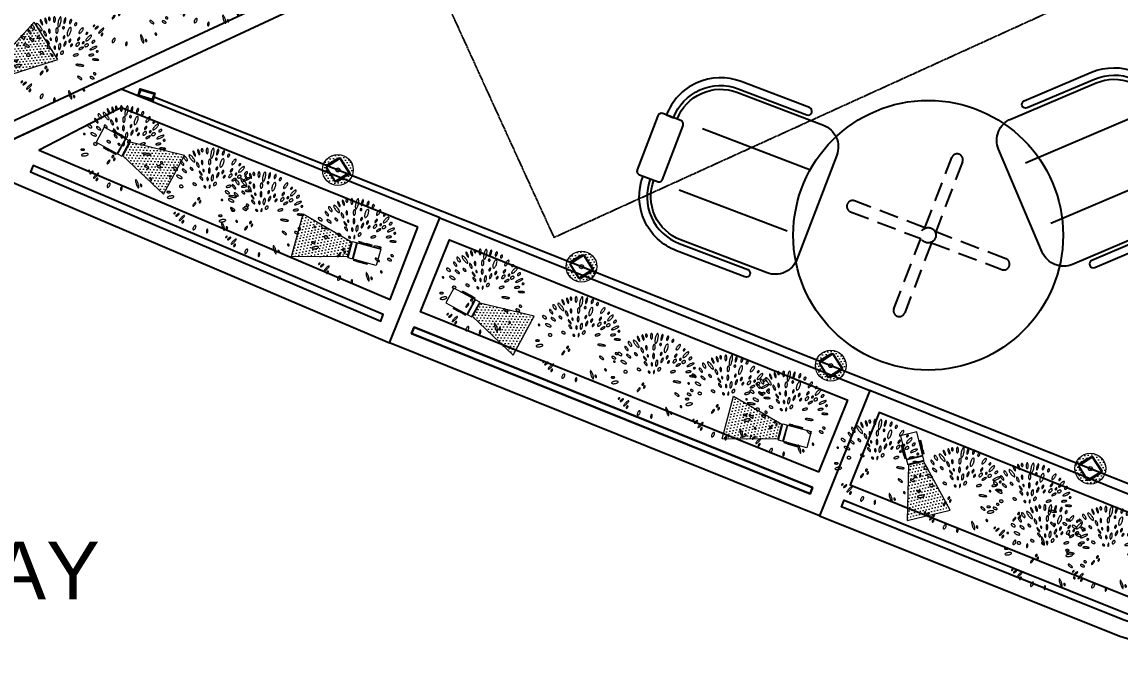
# Model space of a CAD drawing. Header units: millimetres. Extents: x 2562 to 7288, y 778 to 5635.
# Drawn here: x 3753.1 to 4037.9, y 1030.6 to 1200.9 of the extents above; entities that cross this region are included whole.
import ezdxf

# ---------------------------------------------------------------- set-up
doc = ezdxf.new("R2010")
doc.units = ezdxf.units.MM
doc.set_wipeout_variables(frame=1)
doc.linetypes.add('HIDDEN', pattern=[0.375, 0.25, -0.125])
doc.linetypes.add('x-ref_base plan 1$0$C2-A104-16$0$HIDDEN', pattern=[0.375, 0.25, -0.125])
for name, color, linetype in [('0-gnl-gor1', 1, 'Continuous'), ('0-gnl-gor2', 6, 'Continuous'), ('0-gnl-gor3', 252, 'Continuous'), ('0-gnl-gor5', 254, 'Continuous'), ('0-gnl-smbl-mahal', 6, 'Continuous'), ('0-gnl-ust', 191, 'HIDDEN'), ('2-tef-aksesuar', 30, 'Continuous'), ('2-tef-sabit', 251, 'Continuous'), ('yeni string aydinlatma', 30, 'Continuous')]:
    doc.layers.add(name, color=color, linetype=linetype)
doc.layers.add('ONOFF_LI-11', color=7, linetype='Continuous', lineweight=0, true_color=0xcc33a1)
doc.layers.add('x-ref_base plan 1$0$SHG-LANDSCAPING', color=252, linetype='Continuous', lineweight=18)
doc.styles.get("Standard").update_dxf_attribs({"font": 'arial.ttf'})
doc.linetypes.add('ZIGZAG', pattern='A,0.00254,-5.08,[131,ltypeshp.shx,S=5.08,R=0,X=-5.08,Y=0],-10.16,[131,ltypeshp.shx,S=5.08,R=180,X=5.08,Y=0],-5.08', length=20.32254)

# ---------------------------------------------------------------- blocks, each defined once
blk = doc.blocks.new('LI-11')
blk.add_wipeout([(-2.2, 3.19), (2.2, 3.19), (2.2, 0.81), (2.56, 0.81), (2.56, -2.83), (2.41, -2.83), (2.41, -2.56), (2.2, -2.56), (2.2, -4.41), (2, -4.61), (-2, -4.61), (-2.2, -4.41), (-2.2, -2.61), (-2.4, -2.61), (-2.4, -2.83), (-2.55, -2.83), (-2.56, 0.81), (-2.2, 0.81)]).dxf.layer = 'ONOFF_LI-11'
at = {"layer": 'ONOFF_LI-11', "ltscale": 3, "true_color": 0xf4cd0b}
h = blk.add_hatch(dxfattribs=at)
h.set_pattern_fill('DOTS', color=40, scale=0.5)
h.paths.add_polyline_path([(-5.75, -18.62), (5.75, -18.62), (2, -4.61), (-2, -4.61)])
at = {"layer": 'ONOFF_LI-11', "color": 251, "ltscale": 3}
for p, q in [((-2.2, 0.81), (-2.56, 0.81)), ((-2.56, 0.81), (-2.56, -0.81)), ((2.2, 0.81), (2.56, 0.81)), ((2.56, 0.81), (2.56, -0.81)), ((-2.2, -0.81), (-2.39, -0.81)), ((2.2, -0.81), (2.39, -0.81)), ((2.41, -1.95), (2.56, -1.95))]:
    blk.add_line(p, q, dxfattribs=at)
at = {"layer": 'ONOFF_LI-11', "ltscale": 3}
for points in [[(2.2, -4.41), (2.2, 3.19), (-2.2, 3.19), (-2.2, -4.41)], [(-2.2, -3.06), (2.2, -3.06)], [(-2.2, -3.21), (2.2, -3.21)], [(-2.2, -4.41), (2.2, -4.41)], [(-2, -4.61), (-2.2, -4.41)], [(-2, -4.61), (2, -4.61)], [(-2, -4.61), (2, -4.61)], [(2, -4.61), (2.2, -4.41)]]:
    blk.add_lwpolyline(points, dxfattribs=at)
at = {"layer": 'ONOFF_LI-11', "color": 251, "ltscale": 3}
for points in [[(-2.56, -1.95), (-2.56, 0.81)], [(-2.41, -1.95), (-2.38, 0.81)], [(2.41, -1.95), (2.38, 0.81)], [(2.56, -1.95), (2.56, 0.81)]]:
    blk.add_lwpolyline(points, dxfattribs=at)
for points in [[(-2.55, -2.83), (-2.4, -2.83), (-2.4, -1.95), (-2.55, -1.95)], [(-2.4, -2.21), (-2.2, -2.21), (-2.2, -2.61), (-2.4, -2.61)], [(2.2, -2.26), (2.41, -2.26), (2.41, -2.56), (2.2, -2.56)], [(2.41, -1.95), (2.56, -1.95), (2.56, -2.83), (2.41, -2.83)]]:
    blk.add_lwpolyline(points, close=True, dxfattribs=at)
at = {"layer": 'ONOFF_LI-11', "color": 40, "ltscale": 3, "true_color": 0xf4cd0b}
blk.add_lwpolyline([(-5.75, -18.62), (5.75, -18.62), (2, -4.61), (-2, -4.61), (-5.75, -18.62)], dxfattribs=at)
blk = doc.blocks.new('BP_Abelia grandiflora')
at = {"layer": '0-gnl-gor5', "lineweight": 9}
for points in [[(-0.0182, 0.2289, 0.243416), (-0.0193, 0.2281, 0.082852), (-0.0205, 0.2245, 0.04109), (-0.0209, 0.2203, 0.030206), (-0.0205, 0.2146, 0.030206), (-0.0194, 0.209, 0.04109), (-0.018, 0.205, 0.082852), (-0.0159, 0.2019, 0.243416), (-0.0146, 0.2014, 0.243416), (-0.0135, 0.2022, 0.082852), (-0.0123, 0.2058, 0.04109), (-0.012, 0.21, 0.030206), (-0.0124, 0.2157, 0.030206), (-0.0135, 0.2213, 0.04109), (-0.0149, 0.2252, 0.082852), (-0.0169, 0.2284, 0.243416)], [(0.0025, 0.2302, 0.154562), (0.0008, 0.2297, 0.106795), (-0.0008, 0.2278, 0.073326), (-0.0017, 0.2253, 0.059836), (-0.002, 0.222, 0.059836), (-0.0016, 0.2187, 0.073326), (-0.0005, 0.2163, 0.106795), (0.0013, 0.2145, 0.154562), (0.003, 0.214, 0.154562), (0.0046, 0.2146, 0.106795), (0.0063, 0.2165, 0.073326), (0.0072, 0.219, 0.059836), (0.0075, 0.2223, 0.059836), (0.007, 0.2255, 0.073326), (0.0059, 0.228, 0.106795), (0.0042, 0.2298, 0.154562)], [(0.0309, 0.2284, 0.217322), (0.0291, 0.228, 0.092688), (0.0264, 0.2249, 0.049364), (0.0246, 0.2208, 0.036974), (0.023, 0.215, 0.036974), (0.0223, 0.209, 0.049364), (0.0226, 0.2045, 0.092688), (0.024, 0.2006, 0.217322), (0.0255, 0.1996, 0.217322), (0.0273, 0.2, 0.092688), (0.03, 0.2031, 0.049364), (0.0318, 0.2072, 0.036974), (0.0334, 0.213, 0.036974), (0.0341, 0.219, 0.049364), (0.0338, 0.2235, 0.092688), (0.0324, 0.2274, 0.217322)], [(-0.1169, 0.1861, 0.228205), (-0.1179, 0.1848, 0.088786), (-0.1179, 0.181, 0.045809), (-0.1169, 0.177, 0.034018), (-0.1147, 0.1718, 0.034018), (-0.1117, 0.167, 0.045809), (-0.109, 0.1638, 0.088786), (-0.1059, 0.1617, 0.228205), (-0.1043, 0.1617, 0.228205), (-0.1034, 0.163, 0.088786), (-0.1033, 0.1668, 0.045809), (-0.1044, 0.1708, 0.034018), (-0.1066, 0.176, 0.034018), (-0.1095, 0.1808, 0.045809), (-0.1123, 0.184, 0.088786), (-0.1154, 0.1861, 0.228205)], [(-0.0949, 0.2077, 0.206976), (-0.0962, 0.2062, 0.096084), (-0.0969, 0.2021, 0.052894), (-0.0962, 0.1976, 0.039992), (-0.0943, 0.1919, 0.039992), (-0.0914, 0.1866, 0.052894), (-0.0886, 0.183, 0.096084), (-0.0851, 0.1807, 0.206976), (-0.0831, 0.1807, 0.206976), (-0.0818, 0.1821, 0.096084), (-0.0811, 0.1862, 0.052894), (-0.0818, 0.1908, 0.039992), (-0.0837, 0.1965, 0.039992), (-0.0866, 0.2018, 0.052894), (-0.0894, 0.2054, 0.096084), (-0.0929, 0.2077, 0.206976)], [(-0.0624, 0.1861, 0.029169), (-0.0573, 0.1778, 0.03978), (-0.0528, 0.1723, 0.081053), (-0.0476, 0.1685, 0.247796), (-0.0454, 0.1685, 0.247796), (-0.0441, 0.1704, 0.081053), (-0.0445, 0.1768, 0.03978), (-0.0466, 0.1836, 0.029169), (-0.0507, 0.1924, 0.029169), (-0.0558, 0.2006, 0.03978), (-0.0603, 0.2061, 0.081053), (-0.0655, 0.21, 0.247796), (-0.0677, 0.2099, 0.247796), (-0.0689, 0.2081, 0.081053), (-0.0686, 0.2016, 0.03978), (-0.0665, 0.1949, 0.029169)], [(-0.0439, 0.2257, 0.261938), (-0.0448, 0.2249, 0.075007), (-0.0454, 0.2211, 0.035692), (-0.0451, 0.2169, 0.025978), (-0.044, 0.2111, 0.025978), (-0.0423, 0.2055, 0.035692), (-0.0406, 0.2017, 0.075007), (-0.0383, 0.1986, 0.261938), (-0.0372, 0.1982, 0.261938), (-0.0363, 0.199, 0.075007), (-0.0357, 0.2029, 0.035692), (-0.036, 0.2071, 0.025978), (-0.0371, 0.2128, 0.025978), (-0.0388, 0.2184, 0.035692), (-0.0405, 0.2223, 0.075007), (-0.0428, 0.2254, 0.261938)], [(0.0625, 0.2217, 0.256191), (0.0601, 0.2214, 0.077505), (0.0549, 0.2164, 0.037329), (0.0505, 0.2097, 0.027247), (0.0458, 0.1998, 0.027247), (0.0422, 0.1895, 0.037329), (0.0406, 0.1816, 0.077505), (0.0407, 0.1744, 0.256191), (0.0422, 0.1726, 0.256191), (0.0445, 0.1728, 0.077505), (0.0497, 0.1779, 0.037329), (0.0541, 0.1846, 0.027247), (0.0588, 0.1944, 0.027247), (0.0624, 0.2048, 0.037329), (0.0641, 0.2126, 0.077505), (0.0639, 0.2199, 0.256191)], [(0.0872, 0.2131, 0.259831), (0.0859, 0.213, 0.07593), (0.0827, 0.2101, 0.036288), (0.0799, 0.2062, 0.026439), (0.0768, 0.2004, 0.026439), (0.0743, 0.1943, 0.036288), (0.0731, 0.1897, 0.07593), (0.0729, 0.1854, 0.259831), (0.0737, 0.1843, 0.259831), (0.0751, 0.1844, 0.07593), (0.0783, 0.1873, 0.036288), (0.0811, 0.1912, 0.026439), (0.0842, 0.197, 0.026439), (0.0866, 0.203, 0.036288), (0.0879, 0.2077, 0.07593), (0.088, 0.212, 0.259831)], [(0.1147, 0.1991, 0.205663), (0.1132, 0.1993, 0.096491), (0.1103, 0.1979, 0.053352), (0.1077, 0.1954, 0.040391), (0.105, 0.1915, 0.040391), (0.1029, 0.1873, 0.053352), (0.102, 0.1838, 0.096491), (0.1021, 0.1806, 0.205663), (0.103, 0.1793, 0.205663), (0.1046, 0.1791, 0.096491), (0.1075, 0.1806, 0.053352), (0.1101, 0.1831, 0.040391), (0.1128, 0.1869, 0.040391), (0.1148, 0.1912, 0.053352), (0.1158, 0.1946, 0.096491), (0.1157, 0.1979, 0.205663)], [(0.1382, 0.1775, 0.15118), (0.1365, 0.1782, 0.106997), (0.134, 0.1779, 0.074795), (0.1316, 0.1766, 0.061485), (0.1292, 0.1743, 0.061485), (0.1274, 0.1716, 0.074795), (0.1266, 0.169, 0.106997), (0.1268, 0.1664, 0.15118), (0.1278, 0.1649, 0.15118), (0.1295, 0.1642, 0.106997), (0.132, 0.1645, 0.074795), (0.1344, 0.1658, 0.061485), (0.1368, 0.1681, 0.061485), (0.1386, 0.1708, 0.074795), (0.1394, 0.1734, 0.106997), (0.1392, 0.176, 0.15118)], [(-0.1882, 0.1194, 0.136055), (-0.1885, 0.1183, 0.10695), (-0.1881, 0.1168, 0.081551), (-0.1873, 0.1156, 0.069671), (-0.1859, 0.1145, 0.069671), (-0.1842, 0.1138, 0.081551), (-0.1827, 0.1137, 0.10695), (-0.1813, 0.1141, 0.136055), (-0.1805, 0.1149, 0.136055), (-0.1802, 0.116, 0.10695), (-0.1805, 0.1174, 0.081551), (-0.1814, 0.1187, 0.069671), (-0.1828, 0.1198, 0.069671), (-0.1844, 0.1204, 0.081551), (-0.1859, 0.1206, 0.10695), (-0.1873, 0.1202, 0.136055)], [(-0.1584, 0.1599, 0.17972), (-0.1593, 0.158, 0.103229), (-0.1587, 0.1544, 0.062965), (-0.157, 0.151, 0.049171), (-0.1537, 0.1471, 0.049171), (-0.1498, 0.144, 0.062965), (-0.1463, 0.1423, 0.103229), (-0.1427, 0.1419, 0.17972), (-0.1408, 0.1428, 0.17972), (-0.14, 0.1447, 0.103229), (-0.1405, 0.1483, 0.062965), (-0.1423, 0.1518, 0.049171), (-0.1455, 0.1556, 0.049171), (-0.1494, 0.1587, 0.062965), (-0.1529, 0.1604, 0.103229), (-0.1565, 0.1608, 0.17972)], [(-0.1503, 0.1158, 0.222164), (-0.1506, 0.1139, 0.090991), (-0.1487, 0.1099, 0.047763), (-0.1455, 0.1062, 0.035633), (-0.1404, 0.102, 0.035633), (-0.1348, 0.0986, 0.047763), (-0.1302, 0.0968, 0.090991), (-0.1258, 0.0964, 0.222164), (-0.1242, 0.0973, 0.222164), (-0.1238, 0.0992, 0.090991), (-0.1257, 0.1032, 0.047763), (-0.1289, 0.1069, 0.035633), (-0.134, 0.1111, 0.035633), (-0.1396, 0.1145, 0.047763), (-0.1442, 0.1163, 0.090991), (-0.1486, 0.1167, 0.222164)], [(-0.1156, 0.1428, 0.225102), (-0.1162, 0.1413, 0.08993), (-0.1152, 0.1376, 0.046807), (-0.1131, 0.134, 0.03484), (-0.1095, 0.1297, 0.03484), (-0.1053, 0.1259, 0.046807), (-0.1018, 0.1236, 0.08993), (-0.0982, 0.1225, 0.225102), (-0.0967, 0.123, 0.225102), (-0.0961, 0.1245, 0.08993), (-0.0971, 0.1282, 0.046807), (-0.0992, 0.1318, 0.03484), (-0.1028, 0.1361, 0.03484), (-0.1069, 0.1399, 0.046807), (-0.1104, 0.1422, 0.08993), (-0.1141, 0.1433, 0.225102)], [(-0.0742, 0.1435, 0.185857), (-0.075, 0.1421, 0.10188), (-0.0748, 0.1393, 0.060594), (-0.0736, 0.1365, 0.046923), (-0.0714, 0.1332, 0.046923), (-0.0686, 0.1304, 0.060594), (-0.066, 0.1288, 0.10188), (-0.0633, 0.1281, 0.185857), (-0.0618, 0.1286, 0.185857), (-0.061, 0.13, 0.10188), (-0.0612, 0.1328, 0.060594), (-0.0623, 0.1357, 0.046923), (-0.0646, 0.1389, 0.046923), (-0.0674, 0.1417, 0.060594), (-0.07, 0.1434, 0.10188), (-0.0727, 0.144, 0.185857)], [(-0.0361, 0.1647, 0.224678), (-0.0373, 0.1636, 0.090084), (-0.0382, 0.1598, 0.046944), (-0.0381, 0.1555, 0.034953), (-0.0369, 0.1499, 0.034953), (-0.035, 0.1445, 0.046944), (-0.0329, 0.1407, 0.090084), (-0.0301, 0.1379, 0.224678), (-0.0285, 0.1376, 0.224678), (-0.0273, 0.1387, 0.090084), (-0.0264, 0.1425, 0.046944), (-0.0265, 0.1468, 0.034953), (-0.0277, 0.1525, 0.034953), (-0.0296, 0.1579, 0.046944), (-0.0317, 0.1617, 0.090084), (-0.0345, 0.1644, 0.224678)], [(-0.0304, 0.1171, 0.270783), (-0.0309, 0.1163, 0.071066), (-0.0307, 0.1129, 0.033234), (-0.0297, 0.1092, 0.024094), (-0.0277, 0.1044, 0.024094), (-0.0252, 0.0997, 0.033234), (-0.0231, 0.0966, 0.071066), (-0.0205, 0.0942, 0.270783), (-0.0196, 0.0941, 0.270783), (-0.019, 0.0949, 0.071066), (-0.0193, 0.0984, 0.033234), (-0.0203, 0.1021, 0.024094), (-0.0223, 0.1069, 0.024094), (-0.0248, 0.1115, 0.033234), (-0.0269, 0.1146, 0.071066), (-0.0294, 0.117, 0.270783)], [(-0.0073, 0.1703, 0.208148), (-0.0086, 0.1698, 0.095716), (-0.0104, 0.1674, 0.052486), (-0.0115, 0.1642, 0.039639), (-0.0122, 0.1599, 0.039639), (-0.0122, 0.1556, 0.052486), (-0.0116, 0.1523, 0.095716), (-0.0102, 0.1497, 0.208148), (-0.0089, 0.149, 0.208148), (-0.0075, 0.1495, 0.095716), (-0.0058, 0.1519, 0.052486), (-0.0047, 0.155, 0.039639), (-0.004, 0.1593, 0.039639), (-0.004, 0.1637, 0.052486), (-0.0046, 0.1669, 0.095716), (-0.006, 0.1696, 0.208148)], [(-0.0097, 0.1225, 0.164937), (-0.0107, 0.1219, 0.10574), (-0.0115, 0.1203, 0.068929), (-0.0118, 0.1184, 0.055121), (-0.0115, 0.1159, 0.055121), (-0.0107, 0.1136, 0.068929), (-0.0096, 0.112, 0.10574), (-0.0081, 0.1109, 0.164937), (-0.007, 0.1108, 0.164937), (-0.006, 0.1114, 0.10574), (-0.0051, 0.113, 0.068929), (-0.0049, 0.115, 0.055121), (-0.0051, 0.1174, 0.055121), (-0.006, 0.1197, 0.068929), (-0.007, 0.1213, 0.10574), (-0.0085, 0.1224, 0.164937)], [(0.0237, 0.1248, 0.221241), (0.0221, 0.1244, 0.091319), (0.0196, 0.1216, 0.048066), (0.0178, 0.1178, 0.035885), (0.0163, 0.1124, 0.035885), (0.0156, 0.1069, 0.048066), (0.0158, 0.1028, 0.091319), (0.017, 0.0992, 0.221241), (0.0183, 0.0982, 0.221241), (0.0199, 0.0986, 0.091319), (0.0224, 0.1014, 0.048066), (0.0241, 0.1052, 0.035885), (0.0256, 0.1105, 0.035885), (0.0263, 0.1161, 0.048066), (0.0262, 0.1202, 0.091319), (0.025, 0.1238, 0.221241)], [(0.0349, 0.1693, 0.191592), (0.0327, 0.169, 0.100474), (0.0295, 0.1664, 0.058435), (0.0271, 0.1626, 0.044925), (0.0251, 0.1571, 0.044925), (0.0241, 0.1513, 0.058435), (0.0242, 0.1468, 0.100474), (0.0257, 0.1429, 0.191592), (0.0274, 0.1416, 0.191592), (0.0296, 0.1419, 0.100474), (0.0328, 0.1445, 0.058435), (0.0352, 0.1483, 0.044925), (0.0372, 0.1538, 0.044925), (0.0382, 0.1596, 0.058435), (0.0381, 0.1641, 0.100474), (0.0366, 0.1679, 0.191592)], [(0.0661, 0.1221, 0.181524), (0.0647, 0.1224, 0.10285), (0.0625, 0.1216, 0.062262), (0.0604, 0.12, 0.048498), (0.0583, 0.1175, 0.048498), (0.0568, 0.1145, 0.062262), (0.0561, 0.1121, 0.10285), (0.0562, 0.1097, 0.181524), (0.057, 0.1086, 0.181524), (0.0584, 0.1082, 0.10285), (0.0606, 0.109, 0.062262), (0.0627, 0.1106, 0.048498), (0.0648, 0.1132, 0.048498), (0.0663, 0.1161, 0.062262), (0.067, 0.1186, 0.10285), (0.0669, 0.121, 0.181524)], [(0.0696, 0.1689, 0.110174), (0.0678, 0.1694, 0.102587), (0.0658, 0.169, 0.093413), (0.0641, 0.1678, 0.08782), (0.0629, 0.1661, 0.08782), (0.0623, 0.164, 0.093413), (0.0624, 0.162, 0.102587), (0.0634, 0.1602, 0.110174), (0.0648, 0.159, 0.110174), (0.0666, 0.1586, 0.102587), (0.0686, 0.159, 0.093413), (0.0703, 0.1601, 0.08782), (0.0716, 0.1619, 0.08782), (0.0722, 0.1639, 0.093413), (0.072, 0.166, 0.102587), (0.0711, 0.1678, 0.110174)], [(0.1041, 0.1589, 0.219849), (0.1013, 0.1592, 0.09181), (0.0958, 0.156, 0.048525), (0.0909, 0.1509, 0.036269), (0.0857, 0.1431, 0.036269), (0.0816, 0.1346, 0.048525), (0.0797, 0.1279, 0.09181), (0.0797, 0.1215, 0.219849), (0.0813, 0.1192, 0.219849), (0.084, 0.119, 0.09181), (0.0896, 0.1222, 0.048525), (0.0944, 0.1273, 0.036269), (0.0997, 0.1351, 0.036269), (0.1038, 0.1435, 0.048525), (0.1057, 0.1503, 0.09181), (0.1057, 0.1567, 0.219849)], [(0.1675, 0.1451, 0.224459), (0.1656, 0.1458, 0.090164), (0.1609, 0.1447, 0.047015), (0.1562, 0.1421, 0.035012), (0.1506, 0.1377, 0.035012), (0.1457, 0.1326, 0.047015), (0.1427, 0.1282, 0.090164), (0.1412, 0.1236, 0.224459), (0.1418, 0.1216, 0.224459), (0.1437, 0.1209, 0.090164), (0.1484, 0.122, 0.047015), (0.153, 0.1245, 0.035012), (0.1586, 0.129, 0.035012), (0.1635, 0.1341, 0.047015), (0.1665, 0.1385, 0.090164), (0.1681, 0.1431, 0.224459)], [(0.1873, 0.118, 0.167836), (0.1863, 0.1188, 0.105336), (0.1844, 0.119, 0.067731), (0.1823, 0.1185, 0.053888), (0.18, 0.1173, 0.053888), (0.178, 0.1156, 0.067731), (0.1767, 0.1139, 0.105336), (0.1762, 0.112, 0.167836), (0.1765, 0.1108, 0.167836), (0.1775, 0.1101, 0.105336), (0.1794, 0.1099, 0.067731), (0.1815, 0.1103, 0.053888), (0.1838, 0.1116, 0.053888), (0.1858, 0.1133, 0.067731), (0.1871, 0.1149, 0.105336), (0.1876, 0.1168, 0.167836)], [(-0.1458, 0.0585, 0.14574), (-0.1458, 0.0563, 0.107166), (-0.1443, 0.0536, 0.077192), (-0.1418, 0.0515, 0.064269), (-0.1383, 0.05, 0.064269), (-0.1344, 0.0494, 0.077192), (-0.1312, 0.0498, 0.107166), (-0.1285, 0.0512, 0.14574), (-0.1273, 0.0531, 0.14574), (-0.1273, 0.0554, 0.107166), (-0.1288, 0.0581, 0.077192), (-0.1313, 0.0601, 0.064269), (-0.1348, 0.0617, 0.064269), (-0.1387, 0.0623, 0.077192), (-0.1419, 0.0619, 0.107166), (-0.1446, 0.0604, 0.14574)], [(-0.0748, 0.0608, 0.17178), (-0.0753, 0.059, 0.104715), (-0.0743, 0.0561, 0.066124), (-0.0723, 0.0535, 0.052265), (-0.0692, 0.0509, 0.052265), (-0.0655, 0.0491, 0.066124), (-0.0623, 0.0483, 0.104715), (-0.0593, 0.0486, 0.17178), (-0.0578, 0.0498, 0.17178), (-0.0574, 0.0516, 0.104715), (-0.0583, 0.0544, 0.066124), (-0.0603, 0.057, 0.052265), (-0.0635, 0.0596, 0.052265), (-0.0672, 0.0615, 0.066124), (-0.0703, 0.0622, 0.104715), (-0.0733, 0.0619, 0.17178)], [(-0.0318, 0.0896, 0.218092), (-0.0326, 0.0885, 0.092422), (-0.0328, 0.0851, 0.049107), (-0.0319, 0.0815, 0.036758), (-0.0299, 0.077, 0.036758), (-0.0273, 0.0729, 0.049107), (-0.0248, 0.0701, 0.092422), (-0.022, 0.0684, 0.218092), (-0.0205, 0.0685, 0.218092), (-0.0196, 0.0696, 0.092422), (-0.0195, 0.073, 0.049107), (-0.0203, 0.0766, 0.036758), (-0.0223, 0.0811, 0.036758), (-0.025, 0.0852, 0.049107), (-0.0274, 0.088, 0.092422), (-0.0303, 0.0897, 0.218092)], [(0.0052, 0.0784, 0.182227), (0.0039, 0.0779, 0.102698), (0.0023, 0.0761, 0.061989), (0.0013, 0.0736, 0.048238), (0.0008, 0.0702, 0.048238), (0.001, 0.0668, 0.061989), (0.0017, 0.0643, 0.102698), (0.003, 0.0623, 0.182227), (0.0043, 0.0617, 0.182227), (0.0056, 0.0621, 0.102698), (0.0072, 0.064, 0.061989), (0.0082, 0.0665, 0.048238), (0.0087, 0.0698, 0.048238), (0.0085, 0.0732, 0.061989), (0.0079, 0.0758, 0.102698), (0.0065, 0.0778, 0.182227)], [(0.0359, 0.0865, 0.213517), (0.0338, 0.0863, 0.093974), (0.0304, 0.0835, 0.050644), (0.0276, 0.0795, 0.038059), (0.0249, 0.0736, 0.038059), (0.0232, 0.0674, 0.050644), (0.0227, 0.0625, 0.093974), (0.0236, 0.0581, 0.213517), (0.025, 0.0567, 0.213517), (0.0271, 0.0569, 0.093974), (0.0305, 0.0597, 0.050644), (0.0333, 0.0637, 0.038059), (0.036, 0.0696, 0.038059), (0.0377, 0.0759, 0.050644), (0.0382, 0.0807, 0.093974), (0.0373, 0.0851, 0.213517)], [(0.0679, 0.0919, 0.234361), (0.0665, 0.0921, 0.086447), (0.0632, 0.0903, 0.043866), (0.0603, 0.0875, 0.032434), (0.0569, 0.0832, 0.032434), (0.0542, 0.0785, 0.043866), (0.0527, 0.0747, 0.086447), (0.0523, 0.071, 0.234361), (0.053, 0.0698, 0.234361), (0.0544, 0.0696, 0.086447), (0.0576, 0.0714, 0.043866), (0.0606, 0.0742, 0.032434), (0.0639, 0.0785, 0.032434), (0.0667, 0.0832, 0.043866), (0.0681, 0.087, 0.086447), (0.0686, 0.0907, 0.234361)], [(0.094, 0.0995, 0.190551), (0.0926, 0.0999, 0.100739), (0.0901, 0.0991, 0.058823), (0.0878, 0.0973, 0.045281), (0.0853, 0.0945, 0.045281), (0.0834, 0.0913, 0.058823), (0.0825, 0.0885, 0.100739), (0.0824, 0.0859, 0.190551), (0.0832, 0.0847, 0.190551), (0.0846, 0.0843, 0.100739), (0.0871, 0.0852, 0.058823), (0.0894, 0.0869, 0.045281), (0.0919, 0.0897, 0.045281), (0.0938, 0.0929, 0.058823), (0.0947, 0.0957, 0.100739), (0.0948, 0.0983, 0.190551)], [(0.0981, 0.0721, 0.189405), (0.0969, 0.0727, 0.101026), (0.0946, 0.0725, 0.059252), (0.0923, 0.0715, 0.045676), (0.0897, 0.0696, 0.045676), (0.0874, 0.0673, 0.059252), (0.086, 0.0651, 0.101026), (0.0855, 0.0629, 0.189405), (0.0859, 0.0617, 0.189405), (0.087, 0.0611, 0.101026), (0.0893, 0.0613, 0.059252), (0.0916, 0.0623, 0.045676), (0.0943, 0.0642, 0.045676), (0.0966, 0.0665, 0.059252), (0.0979, 0.0686, 0.101026), (0.0985, 0.0709, 0.189405)], [(0.1346, 0.0725, 0.173385), (0.1328, 0.0738, 0.104439), (0.1293, 0.0741, 0.065477), (0.1255, 0.0731, 0.051621), (0.1212, 0.0708, 0.051621), (0.1175, 0.0676, 0.065477), (0.1152, 0.0645, 0.104439), (0.1142, 0.0611, 0.173385), (0.1147, 0.059, 0.173385), (0.1165, 0.0577, 0.104439), (0.1201, 0.0574, 0.065477), (0.1238, 0.0584, 0.051621), (0.1281, 0.0607, 0.051621), (0.1318, 0.0639, 0.065477), (0.1341, 0.067, 0.104439), (0.1351, 0.0704, 0.173385)], [(0.1418, 0.0995, 0.211516), (0.1406, 0.1001, 0.094634), (0.1379, 0.0995, 0.051326), (0.1352, 0.098, 0.038641), (0.132, 0.0955, 0.038641), (0.1293, 0.0925, 0.051326), (0.1277, 0.0899, 0.094634), (0.1269, 0.0872, 0.211516), (0.1274, 0.086, 0.211516), (0.1285, 0.0855, 0.094634), (0.1313, 0.0861, 0.051326), (0.134, 0.0875, 0.038641), (0.1371, 0.0901, 0.038641), (0.1398, 0.0931, 0.051326), (0.1415, 0.0957, 0.094634), (0.1422, 0.0983, 0.211516)], [(0.1594, 0.073, 0.141068), (0.1582, 0.0738, 0.107148), (0.1564, 0.0742, 0.079281), (0.1545, 0.0738, 0.066799), (0.1524, 0.0727, 0.066799), (0.1507, 0.0711, 0.079281), (0.1497, 0.0694, 0.107148), (0.1494, 0.0676, 0.141068), (0.1499, 0.0662, 0.141068), (0.151, 0.0653, 0.107148), (0.1529, 0.065, 0.079281), (0.1548, 0.0654, 0.066799), (0.1569, 0.0665, 0.066799), (0.1586, 0.0681, 0.079281), (0.1596, 0.0698, 0.107148), (0.1598, 0.0716, 0.141068)], [(0.1792, 0.0558, 0.150587), (0.178, 0.0578, 0.107025), (0.1752, 0.0595, 0.075054), (0.1717, 0.06, 0.06178), (0.1675, 0.0595, 0.06178), (0.1636, 0.058, 0.075054), (0.1608, 0.056, 0.107025), (0.1591, 0.0532, 0.150587), (0.1589, 0.0509, 0.150587), (0.1601, 0.0489, 0.107025), (0.163, 0.0472, 0.075054), (0.1664, 0.0467, 0.06178), (0.1706, 0.0472, 0.06178), (0.1745, 0.0487, 0.075054), (0.1773, 0.0507, 0.107025), (0.1791, 0.0535, 0.150587)], [(0.2035, 0.1, 0.241866), (0.2017, 0.1009, 0.08348), (0.1962, 0.1001, 0.041558), (0.1905, 0.0976, 0.030579), (0.1834, 0.0932, 0.030579), (0.1768, 0.088, 0.041558), (0.1726, 0.0835, 0.08348), (0.1699, 0.0786, 0.241866), (0.1702, 0.0766, 0.241866), (0.172, 0.0756, 0.08348), (0.1775, 0.0765, 0.041558), (0.1832, 0.0789, 0.030579), (0.1903, 0.0833, 0.030579), (0.1969, 0.0886, 0.041558), (0.2011, 0.0931, 0.08348), (0.2038, 0.098, 0.241866)], [(0.2153, 0.0698, 0.167894), (0.214, 0.071, 0.105327), (0.2112, 0.0717, 0.067707), (0.2082, 0.0713, 0.053864), (0.2047, 0.0699, 0.053864), (0.2015, 0.0678, 0.067707), (0.1994, 0.0656, 0.105327), (0.1983, 0.063, 0.167894), (0.1986, 0.0612, 0.167894), (0.1999, 0.06, 0.105327), (0.2026, 0.0594, 0.067707), (0.2056, 0.0598, 0.053864), (0.2092, 0.0611, 0.053864), (0.2124, 0.0632, 0.067707), (0.2144, 0.0654, 0.105327), (0.2155, 0.068, 0.167894)], [(-0.2179, 0.0108, 0.226996), (-0.2171, 0.009, 0.089235), (-0.2128, 0.0066, 0.046197), (-0.2076, 0.0053, 0.034337), (-0.2004, 0.0047, 0.034337), (-0.1932, 0.0051, 0.046197), (-0.188, 0.0062, 0.089235), (-0.1836, 0.0085, 0.226996), (-0.1827, 0.0103, 0.226996), (-0.1836, 0.0121, 0.089235), (-0.1878, 0.0145, 0.046197), (-0.1931, 0.0158, 0.034337), (-0.2003, 0.0164, 0.034337), (-0.2075, 0.016, 0.046197), (-0.2127, 0.0149, 0.089235), (-0.217, 0.0126, 0.226996)], [(-0.2157, 0.0401, 0.218506), (-0.2154, 0.0389, 0.092278), (-0.2133, 0.0371, 0.048969), (-0.2106, 0.0359, 0.036642), (-0.2068, 0.0349, 0.036642), (-0.2029, 0.0344, 0.048969), (-0.1999, 0.0346, 0.092278), (-0.1974, 0.0355, 0.218506), (-0.1967, 0.0365, 0.218506), (-0.197, 0.0376, 0.092278), (-0.199, 0.0394, 0.048969), (-0.2017, 0.0406, 0.036642), (-0.2055, 0.0416, 0.036642), (-0.2095, 0.0421, 0.048969), (-0.2124, 0.0419, 0.092278), (-0.215, 0.041, 0.218506)], [(-0.0205, 0.0374, 0.159367), (-0.0211, 0.0362, 0.106385), (-0.0211, 0.0342, 0.071268), (-0.0202, 0.0322, 0.05759), (-0.0187, 0.0301, 0.05759), (-0.0166, 0.0284, 0.071268), (-0.0147, 0.0275, 0.106385), (-0.0127, 0.0273, 0.159367), (-0.0115, 0.0279, 0.159367), (-0.0108, 0.0291, 0.106385), (-0.0109, 0.0311, 0.071268), (-0.0117, 0.0331, 0.05759), (-0.0133, 0.0352, 0.05759), (-0.0153, 0.0369, 0.071268), (-0.0173, 0.0378, 0.106385), (-0.0193, 0.0379, 0.159367)], [(0.012, 0.0369, 0.233435), (0.0111, 0.0368, 0.086805), (0.0093, 0.0354, 0.044155), (0.0079, 0.0333, 0.032669), (0.0064, 0.0302, 0.032669), (0.0053, 0.027, 0.044155), (0.0049, 0.0245, 0.086805), (0.0051, 0.0223, 0.233435), (0.0057, 0.0216, 0.233435), (0.0066, 0.0216, 0.086805), (0.0083, 0.0231, 0.044155), (0.0097, 0.0252, 0.032669), (0.0112, 0.0282, 0.032669), (0.0123, 0.0315, 0.044155), (0.0128, 0.034, 0.086805), (0.0126, 0.0362, 0.233435)], [(0.0453, 0.0441, 0.148782), (0.0434, 0.0454, 0.107096), (0.0403, 0.0456, 0.075846), (0.0371, 0.0447, 0.062692), (0.0338, 0.0425, 0.062692), (0.031, 0.0396, 0.075846), (0.0295, 0.0367, 0.107096), (0.0291, 0.0336, 0.148782), (0.03, 0.0315, 0.148782), (0.0319, 0.0302, 0.107096), (0.035, 0.03, 0.075846), (0.0382, 0.0309, 0.062692), (0.0416, 0.0331, 0.062692), (0.0443, 0.036, 0.075846), (0.0458, 0.0389, 0.107096), (0.0462, 0.042, 0.148782)], [(0.1193, 0.0144, 0.224989), (0.1186, 0.0158, 0.089971), (0.1151, 0.0174, 0.046843), (0.1111, 0.0181, 0.03487), (0.1055, 0.0181, 0.03487), (0.1, 0.0173, 0.046843), (0.096, 0.0161, 0.089971), (0.0928, 0.014, 0.224989), (0.0922, 0.0125, 0.224989), (0.093, 0.0112, 0.089971), (0.0964, 0.0096, 0.046843), (0.1005, 0.0089, 0.03487), (0.1061, 0.0089, 0.03487), (0.1116, 0.0097, 0.046843), (0.1156, 0.0109, 0.089971), (0.1188, 0.0129, 0.224989)], [(0.1513, 0.0468, 0.242243), (0.1503, 0.0477, 0.083327), (0.1468, 0.0483, 0.041444), (0.1429, 0.0479, 0.030488), (0.1377, 0.0467, 0.030488), (0.1327, 0.0448, 0.041444), (0.1293, 0.0429, 0.083327), (0.1267, 0.0404, 0.242243), (0.1265, 0.0392, 0.242243), (0.1274, 0.0382, 0.083327), (0.1309, 0.0377, 0.041444), (0.1348, 0.0381, 0.030488), (0.14, 0.0393, 0.030488), (0.145, 0.0412, 0.041444), (0.1484, 0.0431, 0.083327), (0.151, 0.0456, 0.242243)], [(0.1986, -0.0014, 0.244655), (0.198, -0.0002, 0.082347), (0.1947, 0.0016, 0.040717), (0.1907, 0.0027, 0.02991), (0.185, 0.0033, 0.02991), (0.1794, 0.0032, 0.040717), (0.1752, 0.0026, 0.082347), (0.1718, 0.0011, 0.244655), (0.1711, 0, 0.244655), (0.1716, -0.0013, 0.082347), (0.175, -0.0031, 0.040717), (0.179, -0.0041, 0.02991), (0.1846, -0.0047, 0.02991), (0.1903, -0.0046, 0.040717), (0.1944, -0.004, 0.082347), (0.1979, -0.0026, 0.244655)], [(0.2216, 0.0378, 0.277561), (0.2205, 0.0388, 0.067974), (0.2151, 0.0394, 0.031398), (0.209, 0.0388, 0.0227), (0.2009, 0.0372, 0.0227), (0.1929, 0.0348, 0.031398), (0.1873, 0.0324, 0.067974), (0.1828, 0.0293, 0.277561), (0.1824, 0.0279, 0.277561), (0.1834, 0.0269, 0.067974), (0.1889, 0.0263, 0.031398), (0.1949, 0.0269, 0.0227), (0.203, 0.0285, 0.0227), (0.211, 0.031, 0.031398), (0.2166, 0.0333, 0.067974), (0.2211, 0.0364, 0.277561)], [(0.2238, 0.0126, 0.132495), (0.2234, 0.014, 0.106693), (0.2222, 0.0153, 0.083176), (0.2206, 0.0161, 0.071819), (0.2184, 0.0164, 0.071819), (0.2163, 0.0161, 0.083176), (0.2146, 0.0153, 0.106693), (0.2134, 0.014, 0.132495), (0.213, 0.0126, 0.132495), (0.2134, 0.0112, 0.106693), (0.2146, 0.0098, 0.083176), (0.2163, 0.009, 0.071819), (0.2184, 0.0087, 0.071819), (0.2206, 0.009, 0.083176), (0.2222, 0.0098, 0.106693), (0.2234, 0.0112, 0.132495)], [(-0.0769, -0.0398, 0.241023), (-0.078, -0.0393, 0.083819), (-0.0811, -0.0402, 0.041814), (-0.0843, -0.042, 0.030784), (-0.0881, -0.0451, 0.030784), (-0.0915, -0.0485, 0.041814), (-0.0937, -0.0514, 0.083819), (-0.0949, -0.0545, 0.241023), (-0.0946, -0.0556, 0.241023), (-0.0935, -0.0561, 0.083819), (-0.0903, -0.0552, 0.041814), (-0.0872, -0.0534, 0.030784), (-0.0834, -0.0504, 0.030784), (-0.0799, -0.0469, 0.041814), (-0.0778, -0.044, 0.083819), (-0.0766, -0.0409, 0.241023)], [(-0.0535, -0.0192, 0.151181), (-0.0547, -0.0184, 0.106997), (-0.0568, -0.0183, 0.074794), (-0.0589, -0.0189, 0.061485), (-0.0612, -0.0203, 0.061485), (-0.063, -0.0223, 0.074794), (-0.0641, -0.0242, 0.106997), (-0.0643, -0.0263, 0.151181), (-0.0638, -0.0276, 0.151181), (-0.0625, -0.0284, 0.106997), (-0.0605, -0.0286, 0.074794), (-0.0584, -0.028, 0.061485), (-0.0561, -0.0265, 0.061485), (-0.0542, -0.0246, 0.074794), (-0.0532, -0.0226, 0.106997), (-0.0529, -0.0206, 0.151181)], [(-0.0498, -0.0342, 0.175332), (-0.0509, -0.0338, 0.104088), (-0.0528, -0.0342, 0.064698), (-0.0546, -0.0353, 0.050853), (-0.0565, -0.0372, 0.050853), (-0.058, -0.0395, 0.064698), (-0.0587, -0.0415, 0.104088), (-0.0588, -0.0434, 0.175332), (-0.0582, -0.0444, 0.175332), (-0.0571, -0.0448, 0.104088), (-0.0551, -0.0444, 0.064698), (-0.0533, -0.0433, 0.050853), (-0.0514, -0.0414, 0.050853), (-0.0499, -0.0391, 0.064698), (-0.0492, -0.0371, 0.104088), (-0.0492, -0.0352, 0.175332)], [(0.1367, -0.0488, 0.30054), (0.1364, -0.0476, 0.057112), (0.1318, -0.0445, 0.025448), (0.1262, -0.0419, 0.018256), (0.1183, -0.0389, 0.018256), (0.1101, -0.0366, 0.025448), (0.1041, -0.0354, 0.057112), (0.0985, -0.0353, 0.30054), (0.0976, -0.036, 0.30054), (0.0979, -0.0371, 0.057112), (0.1025, -0.0403, 0.025448), (0.108, -0.0429, 0.018256), (0.116, -0.0458, 0.018256), (0.1242, -0.0482, 0.025448), (0.1302, -0.0493, 0.057112), (0.1358, -0.0495, 0.30054)], [(0.2184, -0.032, 0.290135), (0.2181, -0.0311, 0.062096), (0.2144, -0.0287, 0.028093), (0.2099, -0.0268, 0.020218), (0.2034, -0.0249, 0.020218), (0.1969, -0.0235, 0.028093), (0.192, -0.0229, 0.062096), (0.1876, -0.0232, 0.290135), (0.1869, -0.0239, 0.290135), (0.1872, -0.0249, 0.062096), (0.1909, -0.0273, 0.028093), (0.1954, -0.0291, 0.020218), (0.2018, -0.0311, 0.020218), (0.2084, -0.0325, 0.028093), (0.2132, -0.033, 0.062096), (0.2177, -0.0327, 0.290135)], [(-0.199, -0.0776, 0.203392), (-0.1984, -0.078, 0.097182), (-0.1969, -0.0782, 0.054153), (-0.1953, -0.0778, 0.04109), (-0.1933, -0.077, 0.04109), (-0.1914, -0.0758, 0.054153), (-0.1902, -0.0747, 0.097182), (-0.1895, -0.0733, 0.203392), (-0.1895, -0.0726, 0.203392), (-0.1901, -0.0721, 0.097182), (-0.1916, -0.072, 0.054153), (-0.1932, -0.0723, 0.04109), (-0.1952, -0.0732, 0.04109), (-0.1971, -0.0744, 0.054153), (-0.1983, -0.0755, 0.097182), (-0.199, -0.0768, 0.203392)], [(-0.1913, -0.0915, 0.248362), (-0.1905, -0.0921, 0.080818), (-0.1875, -0.092, 0.039613), (-0.1843, -0.0911, 0.029036), (-0.1802, -0.0893, 0.029036), (-0.1764, -0.087, 0.039613), (-0.1738, -0.085, 0.080818), (-0.1719, -0.0826, 0.248362), (-0.1719, -0.0816, 0.248362), (-0.1728, -0.081, 0.080818), (-0.1758, -0.0811, 0.039613), (-0.1789, -0.082, 0.029036), (-0.183, -0.0838, 0.029036), (-0.1869, -0.0861, 0.039613), (-0.1895, -0.0881, 0.080818), (-0.1913, -0.0905, 0.248362)], [(-0.1769, -0.1172, 0.283742), (-0.1757, -0.1177, 0.065106), (-0.1707, -0.1163, 0.029758), (-0.1657, -0.1138, 0.021464), (-0.1591, -0.1096, 0.021464), (-0.1529, -0.1049, 0.029758), (-0.1488, -0.101, 0.065106), (-0.1457, -0.0969, 0.283742), (-0.1458, -0.0956, 0.283742), (-0.147, -0.0951, 0.065106), (-0.1519, -0.0965, 0.029758), (-0.157, -0.099, 0.021464), (-0.1636, -0.1032, 0.021464), (-0.1698, -0.1079, 0.029758), (-0.1739, -0.1118, 0.065106), (-0.177, -0.1159, 0.283742)], [(0.1147, -0.1173, 0.230196), (0.1152, -0.1159, 0.088039), (0.1142, -0.1123, 0.045175), (0.1121, -0.1087, 0.033499), (0.1085, -0.1045, 0.033499), (0.1044, -0.1007, 0.045175), (0.101, -0.0984, 0.088039), (0.0974, -0.0972, 0.230196), (0.096, -0.0977, 0.230196), (0.0955, -0.0991, 0.088039), (0.0965, -0.1027, 0.045175), (0.0986, -0.1063, 0.033499), (0.1021, -0.1105, 0.033499), (0.1062, -0.1143, 0.045175), (0.1097, -0.1166, 0.088039), (0.1132, -0.1178, 0.230196)], [(0.1774, -0.124, 0.195041), (0.1777, -0.1223, 0.099565), (0.1765, -0.1193, 0.057161), (0.1742, -0.1165, 0.043768), (0.1706, -0.1136, 0.043768), (0.1665, -0.1114, 0.057161), (0.1631, -0.1103, 0.099565), (0.1599, -0.1104, 0.195041), (0.1585, -0.1114, 0.195041), (0.1581, -0.113, 0.099565), (0.1593, -0.1161, 0.057161), (0.1616, -0.1188, 0.043768), (0.1652, -0.1217, 0.043768), (0.1693, -0.1239, 0.057161), (0.1727, -0.125, 0.099565), (0.176, -0.1249, 0.195041)], [(0.1909, -0.1037, 0.147171), (0.1914, -0.1021, 0.107141), (0.191, -0.0999, 0.076557), (0.1897, -0.0979, 0.06352), (0.1876, -0.096, 0.06352), (0.185, -0.0946, 0.076557), (0.1827, -0.0942, 0.107141), (0.1805, -0.0946, 0.147171), (0.1792, -0.0956, 0.147171), (0.1787, -0.0972, 0.107141), (0.1791, -0.0994, 0.076557), (0.1804, -0.1014, 0.06352), (0.1825, -0.1033, 0.06352), (0.1851, -0.1046, 0.076557), (0.1874, -0.1051, 0.107141), (0.1896, -0.1047, 0.147171)], [(-0.1656, -0.1316, 0.178273), (-0.1645, -0.1322, 0.103522), (-0.1623, -0.1319, 0.063533), (-0.1602, -0.1309, 0.049718), (-0.1579, -0.129, 0.049718), (-0.156, -0.1267, 0.063533), (-0.155, -0.1246, 0.103522), (-0.1547, -0.1224, 0.178273), (-0.1553, -0.1213, 0.178273), (-0.1564, -0.1207, 0.103522), (-0.1586, -0.121, 0.063533), (-0.1606, -0.122, 0.049718), (-0.163, -0.1239, 0.049718), (-0.1648, -0.1262, 0.063533), (-0.1659, -0.1283, 0.103522), (-0.1662, -0.1305, 0.178273)], [(-0.1142, -0.1767, 0.183113), (-0.1122, -0.1774, 0.102503), (-0.1087, -0.1765, 0.061647), (-0.1053, -0.1744, 0.047913), (-0.1016, -0.1708, 0.047913), (-0.0987, -0.1666, 0.061647), (-0.0972, -0.1628, 0.102503), (-0.097, -0.1592, 0.183113), (-0.098, -0.1573, 0.183113), (-0.1, -0.1566, 0.102503), (-0.1036, -0.1575, 0.061647), (-0.107, -0.1596, 0.047913), (-0.1107, -0.1632, 0.047913), (-0.1136, -0.1675, 0.061647), (-0.1151, -0.1712, 0.102503), (-0.1153, -0.1749, 0.183113)], [(0.044, -0.2073, 0.280106), (0.0452, -0.2064, 0.066799), (0.0464, -0.2004, 0.030719), (0.0465, -0.1937, 0.022187), (0.0456, -0.1846, 0.022187), (0.0439, -0.1755, 0.030719), (0.0419, -0.1692, 0.066799), (0.0391, -0.1638, 0.280106), (0.0377, -0.1632, 0.280106), (0.0365, -0.1642, 0.066799), (0.0352, -0.1701, 0.030719), (0.0352, -0.1768, 0.022187), (0.0361, -0.1859, 0.022187), (0.0378, -0.195, 0.030719), (0.0397, -0.2014, 0.066799), (0.0425, -0.2067, 0.280106)], [(0.1179, -0.1776, 0.145133), (0.1188, -0.1766, 0.107172), (0.1193, -0.1748, 0.077462), (0.119, -0.1729, 0.06459), (0.1181, -0.1708, 0.06459), (0.1167, -0.1689, 0.077462), (0.1151, -0.1678, 0.107172), (0.1134, -0.1674, 0.145133), (0.112, -0.1677, 0.145133), (0.1111, -0.1687, 0.107172), (0.1107, -0.1705, 0.077462), (0.1109, -0.1724, 0.06459), (0.1118, -0.1745, 0.06459), (0.1132, -0.1763, 0.077462), (0.1148, -0.1775, 0.107172), (0.1166, -0.1779, 0.145133)], [(-0.0475, -0.2051, 0.205061), (-0.0462, -0.205, 0.096676), (-0.044, -0.2033, 0.053564), (-0.0423, -0.2008, 0.040575), (-0.0407, -0.1971, 0.040575), (-0.0397, -0.1932, 0.053564), (-0.0396, -0.1902, 0.096676), (-0.0402, -0.1875, 0.205061), (-0.0412, -0.1866, 0.205061), (-0.0426, -0.1867, 0.096676), (-0.0447, -0.1884, 0.053564), (-0.0464, -0.1909, 0.040575), (-0.048, -0.1946, 0.040575), (-0.049, -0.1985, 0.053564), (-0.0492, -0.2015, 0.096676), (-0.0485, -0.2042, 0.205061)], [(0.0611, -0.2028, 0.150975), (0.0622, -0.2021, 0.107007), (0.0631, -0.2003, 0.074884), (0.0633, -0.1983, 0.061587), (0.0629, -0.1959, 0.061587), (0.0618, -0.1936, 0.074884), (0.0605, -0.1921, 0.107007), (0.0589, -0.1911, 0.150975), (0.0575, -0.1911, 0.150975), (0.0564, -0.1919, 0.107007), (0.0555, -0.1936, 0.074884), (0.0553, -0.1956, 0.061587), (0.0557, -0.1981, 0.061587), (0.0568, -0.2003, 0.074884), (0.0581, -0.2019, 0.107007), (0.0597, -0.2028, 0.150975)]]:
    blk.add_lwpolyline(points, format="xyb", close=True, dxfattribs=at)
blk = doc.blocks.new('x-ref_base plan 1$0$masa 70 yuvarlak')
at = {"linetype": 'x-ref_base plan 1$0$C2-A104-16$0$HIDDEN', "ltscale": 20}
for points in [[(4585.62, 996.48), (4585.62, 1015.98, 0.414214), (4584.12, 1017.48), (4584.12, 1017.48, 0.414214), (4582.62, 1015.98), (4582.62, 996.48)], [(4582.62, 993.48), (4563.12, 993.48, -0.414214), (4561.62, 994.98), (4561.62, 994.98, -0.414214), (4563.12, 996.48), (4582.62, 996.48)], [(4585.62, 996.48), (4605.12, 996.48, -0.414214), (4606.62, 994.98), (4606.62, 994.98, -0.414214), (4605.12, 993.48), (4585.62, 993.48)], [(4582.62, 993.48), (4582.62, 973.98, 0.414214), (4584.12, 972.48), (4584.12, 972.48, 0.414214), (4585.62, 973.98), (4585.62, 993.48)]]:
    blk.add_lwpolyline(points, format="xyb", dxfattribs=at)
blk.add_circle((4584.12, 994.98), 35)
blk.add_circle((4584.12, 994.98), 2, dxfattribs=at)
blk = doc.blocks.new('x-ref_base plan 1$0$sandalye')
for points in [[(4722.04, 1434.53, 0.414214), (4721.04, 1435.53), (4706.04, 1435.53, 0.414214), (4705.04, 1434.53), (4705.04, 1429.53, 0.414214), (4706.04, 1428.53), (4721.04, 1428.53, 0.414214), (4722.04, 1429.53)], [(4690.04, 1399.53), (4690.04, 1418.53, -0.414214), (4705.04, 1433.53), (4705.04, 1431.53, 0.414214), (4692.04, 1418.53), (4692.04, 1399.53, -1)], [(4737.04, 1399.53), (4737.04, 1418.53, 0.414214), (4722.04, 1433.53), (4722.04, 1431.53, -0.414214), (4735.04, 1418.53), (4735.04, 1399.53, 1)]]:
    blk.add_lwpolyline(points, format="xyb", close=True)
blk.add_lwpolyline([(4722.04, 1430.53, -0.414214), (4734.04, 1418.53), (4734.04, 1394.53, -0.414214), (4728.04, 1388.53), (4699.04, 1388.53, -0.414214), (4693.04, 1394.53), (4693.04, 1418.53, -0.414214), (4705.04, 1430.53)], format="xyb")
for points in [[(4705.04, 1423.53), (4705.04, 1393.53)], [(4722.04, 1423.53), (4722.04, 1393.53)]]:
    blk.add_lwpolyline(points)
blk.add_arc((4736.04, 1399.53), 1, 180, 0)
blk = doc.blocks.new('150327 OUTDOR')
for name, p, rotation in [('x-ref_base plan 1$0$sandalye', (-55592.52, -16993.97, 132.9), 292.9722814434471), ('x-ref_base plan 1$0$sandalye', (-52906.92, -25692.58, 132.9), 69.1548048566597), ('x-ref_base plan 1$0$masa 70 yuvarlak', (-53205.68, -25437.96), 69.08191710608675)]:
    blk.add_blockref(name, p, dxfattribs=dict(rotation=rotation))
blk = doc.blocks.new('STRING LIGHT')
at = {"layer": 'ONOFF_LI-11', "ltscale": 3, "true_color": 0xf4cd0b}
h = blk.add_hatch(dxfattribs=at)
h.set_pattern_fill('DOTS', color=40, scale=0.5, angle=122.183569)
edge = h.paths.add_edge_path()
edge.add_arc((-61887.93, -18703.99), 4, 0, 360)
h.paths.add_polyline_path([(-61890.96, -18703.24), (-61888.62, -18706.96), (-61884.89, -18704.62), (-61887.37, -18700.97)], flags=16)
at = {"layer": '2-tef-aksesuar', "ltscale": 0.4, "elevation": 555.59}
blk.add_lwpolyline([(-61890.96, -18703.24), (-61888.62, -18706.96), (-61884.89, -18704.62), (-61887.37, -18700.97)], close=True, dxfattribs=at)
at = {"layer": 'ONOFF_LI-11', "color": 251, "ltscale": 3}
for p, q in [((-61890.83, -18702.74, 555.59), (-61889.46, -18701.87, 555.59)), ((-61889.27, -18702.17, 555.59), (-61889.38, -18702.01, 555.59)), ((-61888.41, -18701.39, 555.59), (-61888.49, -18701.26, 555.59)), ((-61890.64, -18703.04, 555.59), (-61890.83, -18702.74, 555.59)), ((-61888.3, -18706.76, 555.59), (-61888.11, -18707.06, 555.59)), ((-61888.11, -18707.06, 555.59), (-61886.74, -18706.2, 555.59)), ((-61886.93, -18705.9, 555.59), (-61886.82, -18706.06, 555.59))]:
    blk.add_line(p, q, dxfattribs=at)
at = {"layer": 'ONOFF_LI-11', "ltscale": 3, "elevation": 555.59}
for points in [[(-61887.41, -18701), (-61890.96, -18703.24), (-61888.62, -18706.96), (-61885.06, -18704.72)], [(-61885.06, -18704.72), (-61887.41, -18701)], [(-61887.13, -18701.06), (-61887.41, -18701)], [(-61885.02, -18704.7), (-61887.37, -18700.97)], [(-61884.89, -18704.62), (-61887.24, -18700.89)], [(-61885, -18704.45), (-61887.13, -18701.06)], [(-61885, -18704.45), (-61887.13, -18701.06)], [(-61885, -18704.45), (-61885.06, -18704.72)]]:
    blk.add_lwpolyline(points, dxfattribs=at)
at = {"layer": 'ONOFF_LI-11', "color": 251, "ltscale": 3, "elevation": 555.59}
for points in [[(-61888.49, -18701.26), (-61890.83, -18702.74)], [(-61888.41, -18701.39), (-61890.74, -18702.89)], [(-61885.85, -18705.46), (-61888.2, -18706.91)], [(-61885.77, -18705.59), (-61888.11, -18707.06)]]:
    blk.add_lwpolyline(points, dxfattribs=at)
for points in [[(-61888.41, -18701.39), (-61888.49, -18701.26), (-61887.75, -18700.8), (-61887.67, -18700.92)], [(-61888.05, -18701.4), (-61888.16, -18701.23), (-61887.9, -18701.07), (-61887.79, -18701.24)], [(-61885.03, -18705.12), (-61885.11, -18704.99), (-61885.85, -18705.46), (-61885.77, -18705.59)], [(-61885.64, -18705.32), (-61885.74, -18705.15), (-61885.41, -18704.94), (-61885.3, -18705.11)]]:
    blk.add_lwpolyline(points, close=True, dxfattribs=at)
at = {"layer": 'ONOFF_LI-11', "color": 40, "ltscale": 3, "true_color": 0xf4cd0b}
for radius in [4, 0.523]:
    blk.add_circle((-61887.93, -18703.99), radius, dxfattribs=at)

msp = doc.modelspace()

# ---------------------------------------------------------------- linework, layer by layer
at = {"layer": '0-gnl-gor1'}
for points in [[(3959.93, 1072.7), (3848.43, 1117.6), (3861.47, 1150.05), (3972.98, 1105.18)], [(3959.73, 1084.02), (3856.39, 1125.61), (3863.91, 1144.33), (3967.26, 1102.74)]]:
    msp.add_lwpolyline(points, dxfattribs=at)
at = {"layer": '0-gnl-gor1', "elevation": 139.72}
msp.add_lwpolyline([(3959.73, 1083.99), (3967.26, 1102.74)], dxfattribs=at)
at = {"layer": '0-gnl-gor1'}
msp.add_lwpolyline([(4068.05, 1064.22), (4048.02, 1070.3), (3975.42, 1099.46), (3967.89, 1080.71), (4041.55, 1051.13), (4068.2, 1041.24)], close=True, dxfattribs=at)
at = {"layer": '0-gnl-gor3'}
for p, q in [((3744.8, 1172.43), (3836.76, 1215.29)), ((3842.61, 1213.16), (3738.07, 1164.45))]:
    msp.add_line(p, q, dxfattribs=at)
for points in [[(3861.47, 1150.05), (3778.77, 1183.41), (3778.77, 1183.41), (3775.63, 1181.95), (3738.03, 1164.46), (3743.95, 1162.09), (3848.42, 1117.58), (3861.47, 1150.06)], [(4072.43, 1067.48), (4049.48, 1074.45), (3972.98, 1105.18), (3959.93, 1072.7), (4037.85, 1041.4), (4072.64, 1030.84), (4072.43, 1067.48)], [(4038.66, 1045.71), (3965.62, 1075.05), (3966.29, 1076.72), (4039.33, 1047.38), (4067.28, 1037.93), (4066.61, 1036.26), (4038.66, 1045.71)]]:
    msp.add_lwpolyline(points, dxfattribs=at)
for points in [[(3855.75, 1147.62), (3778.89, 1178.61), (3777.49, 1177.96), (3757.54, 1167.6), (3848.54, 1128.83)], [(3846.79, 1124.9), (3755.94, 1163.61), (3755.27, 1161.94), (3846.12, 1123.23)], [(3846.79, 1124.9), (3755.94, 1163.61), (3755.27, 1161.94), (3846.12, 1123.23)], [(3958.14, 1080.05), (3854.8, 1121.64), (3854.13, 1119.97), (3957.47, 1078.38)], [(3958.14, 1080.05), (3854.8, 1121.64), (3854.13, 1119.97), (3957.47, 1078.38)]]:
    msp.add_lwpolyline(points, close=True, dxfattribs=at)
at = {"layer": '0-gnl-ust', "ltscale": 0.4}
msp.add_line((3891.02, 1144.95, 45.42), (4300.49, 1331.58, 45.42), dxfattribs=at)
at = {"layer": 'x-ref_base plan 1$0$SHG-LANDSCAPING'}
for radius in [823.73, 803.73, 793.73]:
    msp.add_arc((4042.29, 1601.12, -1203), radius, 146.3513, 268.57974, dxfattribs=at)
at = {"layer": 'yeni string aydinlatma', "ltscale": 0.4}
for points in [[(3783.17, 1181.64), (3783.75, 1183.55), (3787.57, 1182.39), (3786.99, 1180.47)], [(3783.42, 1181.77), (3783.88, 1183.3), (3787.33, 1182.25), (3786.86, 1180.72)]]:
    msp.add_lwpolyline(points, close=True, dxfattribs=at)

# ---------------------------------------------------------------- block references
at = {"layer": '0-gnl-gor3', "xscale": 49.99999999999861, "yscale": 49.99999999999861, "zscale": 49.99999999999861, "rotation": 9.988927237653268}
for p in [(3801.9, 1210.37), (3780.63, 1205.24), (3916.81, 1108.52, -1384.49), (4014.25, 1074.91), (4034.66, 1063.64)]:
    msp.add_blockref('BP_Abelia grandiflora', p, dxfattribs=at)
at = {"layer": '2-tef-sabit', "xscale": 49.99999999999861, "yscale": 49.99999999999861, "zscale": 49.99999999999861, "rotation": 9.988927237653268}
msp.add_blockref('BP_Abelia grandiflora', (4018.83, 1064.06), dxfattribs=at)
at = {"layer": 'yeni string aydinlatma'}
for p in [(65722.93, 19866.46), (65786.12, 19841.35), (65850.77, 19815.66), (65918.08, 19788.92)]:
    msp.add_blockref('STRING LIGHT', p, dxfattribs=at)

# ---------------------------------------------------------------- texts
at = {"layer": '0-gnl-smbl-mahal', "insert": (3391.93, 1066.01), "char_height": 15, "width": 649.3881, "attachment_point": 1}
msp.add_mtext('\\pi268.43383;WALK WAY', dxfattribs=at)

# ---------------------------------------------------------------- next in the draw order: block references
at = {"layer": 'ONOFF_LI-11'}
for p, rotation in [((3743.6, 1185.99), 122.3665937934429), ((3776.14, 1170.1), 61.43152157133346), ((3866.85, 1128.35), 61.43152157133346), ((3983.82, 1090.88), 13.76683615475231)]:
    msp.add_blockref('LI-11', p, dxfattribs=dict(at, rotation=rotation))
at = {"layer": 'ONOFF_LI-11', "xscale": -1, "rotation": 254.7899762512344}
for p in [(3842.47, 1140.65), (3954.11, 1093.3)]:
    msp.add_blockref('LI-11', p, dxfattribs=at)

# ---------------------------------------------------------------- next in the draw order: linework, layer by layer
at = {"layer": '0-gnl-gor3'}
msp.add_line((3744.8, 1172.43), (3836.76, 1215.29), dxfattribs=at)
for points in [[(3861.47, 1150.05), (3778.77, 1183.41), (3778.77, 1183.41), (3775.63, 1181.95), (3738.03, 1164.46), (3743.95, 1162.09), (3848.42, 1117.58), (3861.47, 1150.06)], [(3959.93, 1072.7), (3848.43, 1117.6), (3861.47, 1150.05), (3972.98, 1105.18)], [(3959.73, 1084.02), (3856.39, 1125.61), (3863.91, 1144.33), (3967.26, 1102.74)], [(4072.43, 1067.48), (4049.48, 1074.45), (3972.98, 1105.18), (3959.93, 1072.7), (4037.85, 1041.4), (4072.64, 1030.84), (4072.43, 1067.48)], [(4038.66, 1045.71), (3965.62, 1075.05), (3966.29, 1076.72), (4039.33, 1047.38), (4067.28, 1037.93), (4066.61, 1036.26), (4038.66, 1045.71)]]:
    msp.add_lwpolyline(points, dxfattribs=at)
for points in [[(3855.75, 1147.62), (3778.89, 1178.61), (3777.49, 1177.96), (3757.54, 1167.6), (3848.54, 1128.83)], [(3846.79, 1124.9), (3755.94, 1163.61), (3755.27, 1161.94), (3846.12, 1123.23)], [(3846.79, 1124.9), (3755.94, 1163.61), (3755.27, 1161.94), (3846.12, 1123.23)], [(3958.14, 1080.05), (3854.8, 1121.64), (3854.13, 1119.97), (3957.47, 1078.38)], [(3958.14, 1080.05), (3854.8, 1121.64), (3854.13, 1119.97), (3957.47, 1078.38)], [(4068.05, 1064.22), (4048.02, 1070.3), (3975.42, 1099.46), (3967.89, 1080.71), (4041.55, 1051.13), (4068.2, 1041.24)]]:
    msp.add_lwpolyline(points, close=True, dxfattribs=at)
at = {"layer": '0-gnl-gor3', "ltscale": 3}
for points in [[(3755.94, 1163.61), (3755.27, 1161.94), (3846.12, 1123.23), (3846.79, 1124.9), (3755.94, 1163.61)], [(3854.13, 1119.97), (3854.8, 1121.64), (3958.14, 1080.05), (3957.47, 1078.38), (3854.13, 1119.97)]]:
    msp.add_lwpolyline(points, dxfattribs=at)
at = {"layer": '0-gnl-ust', "ltscale": 0.4}
msp.add_line((3516.8, 1966.03, -1.38), (3891.02, 1144.95, 42.84), dxfattribs=at)
at = {"layer": 'yeni string aydinlatma', "linetype": 'ZIGZAG', "ltscale": 0.01, "const_width": 0.5}
msp.add_lwpolyline([(3787.28, 1181.43), (4068.27, 1069.79)], dxfattribs=at)

# ---------------------------------------------------------------- next in the draw order: block references
at = {"layer": '0-gnl-gor2'}
msp.add_blockref('150327 OUTDOR', (56486.51, 21946.25), dxfattribs=at)
at = {"layer": '0-gnl-gor3', "xscale": 49.99999999999861, "yscale": 49.99999999999861, "zscale": 49.99999999999861, "rotation": 9.988927237653268}
for p in [(3761.95, 1190.73, -1312.83), (3779.32, 1167.64, 37.71), (3801.58, 1156.63), (3815.01, 1150.49), (3839.1, 1143.51), (3872.37, 1130.4), (3897.26, 1118.07), (3936.07, 1102.88), (3951.08, 1098.76), (3974.75, 1086.2), (3996.16, 1078.95)]:
    msp.add_blockref('BP_Abelia grandiflora', p, dxfattribs=at)

doc.saveas('drawing.dxf')
